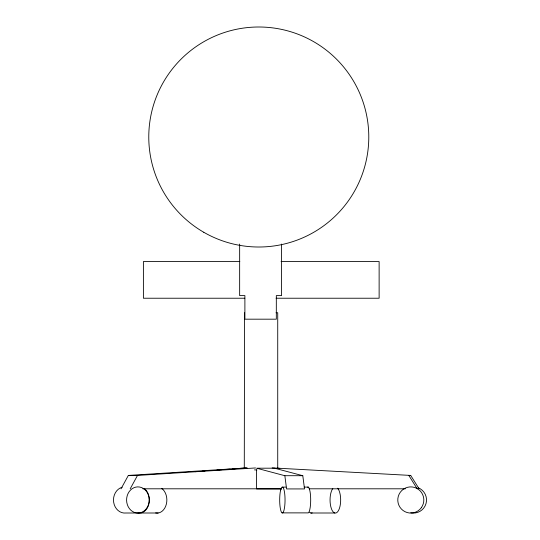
<?xml version="1.0" encoding="UTF-8"?>
<svg xmlns="http://www.w3.org/2000/svg" width="540" height="540" viewBox="0 0 540 540"><rect width="100%" height="100%" fill="white"/><g stroke="black" fill="none" stroke-linecap="round" stroke-linejoin="round"><path stroke-width="0.81" d="M121.034 488.801L128.338 475.436L247.219 467.897M130.201 488.801L137.504 475.436L255.548 467.951M194.987 471.704L196.668 471.575M202.554 471.143L205.072 470.954M210.121 470.583L212.638 470.394M216.844 470.084L221.886 469.712M224.411 469.523L230.297 469.091M231.977 468.963L246.274 467.91M239.828 261.556L143.397 261.556L143.397 298.228L244.775 298.228M281.05 261.556L379.127 261.556L379.127 298.228L276.102 298.228M244.553 312.741L244.282 468.214M276.068 312.741L277.729 312.741L277.729 468.214M257.398 468.194L274.529 468.194L302.798 475.706L304.519 488.93L286.571 488.93L284.85 475.706L256.581 468.194M254.482 469.894L256.973 469.894M128.338 475.436L137.504 475.436M419.087 488.801L410.704 475.436L408.82 475.436L417.204 488.801M284.85 475.706L302.798 475.706M282.65 487.107L285.957 487.107M304.155 487.107L308.286 487.107M142.823 488.801L281.428 488.801M309.11 488.801L405.398 488.801M281.576 488.93L256.581 488.93L256.581 469.854M282.082 512.879L307.719 512.879A13.196 2.7 -90 0 0 309.683 510.077L310.169 507.627A12.866 2.633 -90 0 0 310.088 491.852L309.582 489.517A13.196 2.7 -90 0 0 307.591 487.188M139.131 513L126.029 513A13.095 11.34 -90 0 1 113.657 502.22A13.095 11.34 -90 0 1 122.162 487.249M140.616 513L158.173 513M310.851 513L334.8 513M272.147 467.89L410.704 475.436M277.331 468.072L279.835 468.41M281.556 244.053L281.556 295.61L276.318 295.61L276.318 319.181L244.89 319.181L244.89 295.61L239.652 295.61L239.652 244.053M144.092 488.376A13.095 9.72 -90 0 1 148.811 504.083A13.095 9.72 -90 0 1 138.078 512.919M161.649 488.376A13.095 9.72 -90 0 1 166.367 504.083A13.095 9.72 -90 0 1 155.642 512.919M418.183 487.762A13.095 13.028 -90 0 1 425.979 503.719A13.095 13.028 -90 0 1 410.771 512.784M337.696 488.214A13.095 5.306 -90 0 1 339.552 507.998A13.095 5.306 -90 0 1 331.331 508.498A13.095 5.306 -90 0 1 332.795 488.511M312.235 512.919A13.095 5.306 -90 0 1 309.508 512.197M280.685 489.908L280.199 492.358A12.866 2.633 -90 0 0 280.28 508.133L280.787 510.462A13.196 2.7 -90 0 0 284.047 510.077L284.526 507.627A12.866 2.633 -90 0 0 284.452 491.852L283.946 489.517A13.196 2.7 -90 0 0 280.685 489.908M203.782 232.274A110.005 110.005 0 0 0 368.786 137.005A110.005 110.005 0 0 0 203.782 41.735A110.005 110.005 0 0 0 203.782 232.274M421.328 507.695A13.095 13.028 -90 0 0 412.189 486.959A13.095 13.028 -90 0 0 398.898 505.285A13.095 13.028 -90 0 0 421.328 507.695M146.752 508.201A13.095 11.34 -90 0 0 139.678 487.04A13.095 11.34 -90 0 0 127.346 504.691A13.095 11.34 -90 0 0 146.752 508.201"/></g></svg>
